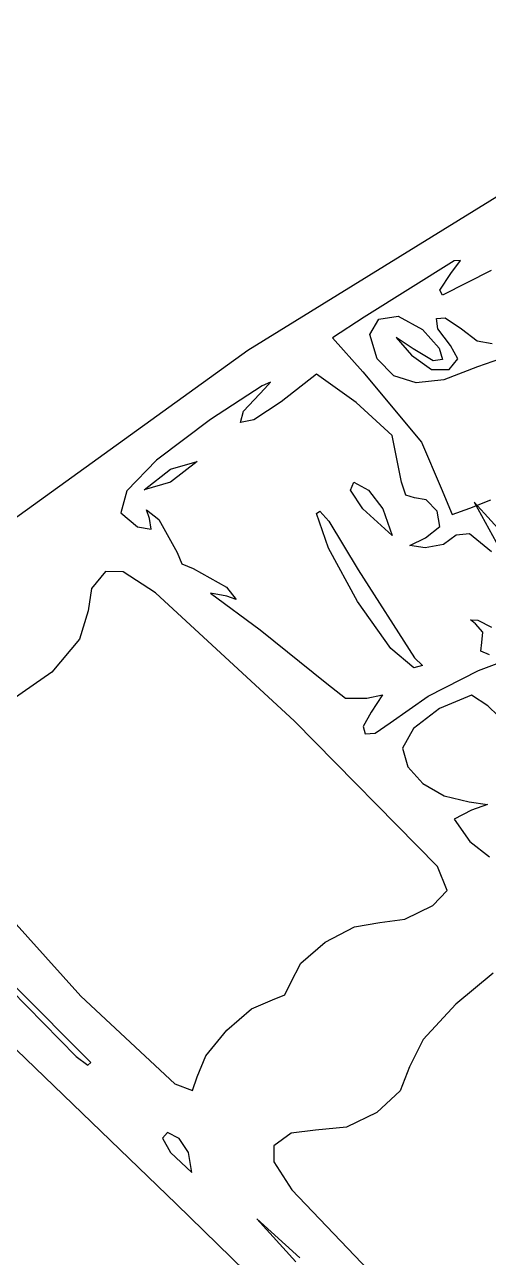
# Model space of a CAD drawing. Extents: x -99 to 383, y -48 to 207.
# Drawn here: x 61.83 to 71.69, y 144.68 to 170.9 of the extents above; entities that cross this region are included whole.
import ezdxf

# ---------------------------------------------------------------- set-up
doc = ezdxf.new("R2010")
doc.units = 0

msp = doc.modelspace()

# ---------------------------------------------------------------- linework, layer by layer
at = {"layer": 'Image'}
for p, q in [((65.0463, 145.82), (39.019, 170.9)), ((66.571626, 163.978473), (72.055216, 167.357799)), ((70.961756, 165.880274), (69.049472, 164.6805)), ((70.892552, 165.607382), (71.093637, 165.887074)), ((71.093637, 165.887074), (70.961756, 165.880274)), ((70.656772, 165.253386), (70.892552, 165.607382)), ((71.747013, 165.668181), (70.712418, 165.144939)), ((70.712418, 165.144939), (70.656772, 165.253386)), ((69.049472, 164.6805), (68.371278, 164.242635)), ((69.168557, 164.311711), (69.356018, 164.639406)), ((69.356018, 164.639406), (69.768729, 164.700398)), ((69.768729, 164.700398), (70.287171, 164.417282)), ((70.584941, 164.649245), (70.766738, 164.667972)), ((70.61032, 164.433376), (70.584941, 164.649245)), ((70.766738, 164.667972), (71.117429, 164.432141)), ((70.287171, 164.417282), (70.644608, 164.016271)), ((70.881156, 164.077777), (70.61032, 164.433376)), ((71.117429, 164.432141), (71.449467, 164.173777)), ((68.371278, 164.242635), (69.017403, 163.51954)), ((69.325869, 163.794717), (69.168557, 164.311711)), ((70.087265, 164.00436), (69.730003, 164.250038)), ((69.730003, 164.250038), (70.053362, 163.870073)), ((71.449467, 164.173777), (71.766529, 164.117503)), ((61.577816, 160.372969), (66.571626, 163.978473)), ((70.053362, 163.870073), (70.481349, 163.568001)), ((70.517441, 163.753598), (70.087265, 164.00436)), ((70.644608, 164.016271), (70.712294, 163.776306)), ((71.040622, 163.794063), (70.881156, 164.077777)), ((72.281568, 163.90738), (71.454219, 163.625023)), ((69.680666, 163.429688), (69.325869, 163.794717)), ((70.712294, 163.776306), (70.517441, 163.753598)), ((71.454219, 163.625023), (70.741081, 163.345141)), ((70.854063, 163.564604), (71.040622, 163.794063)), ((68.032641, 163.464672), (67.284846, 162.876456)), ((68.880154, 162.861191), (68.032641, 163.464672)), ((69.017403, 163.51954), (70.267905, 162.019271)), ((70.15115, 163.27993), (69.680666, 163.429688)), ((70.741081, 163.345141), (70.15115, 163.27993)), ((70.481349, 163.568001), (70.854063, 163.564604)), ((66.873857, 163.216144), (65.77656, 162.499704)), ((66.478074, 162.677379), (66.93602, 163.163899)), ((67.053353, 163.297005), (66.873857, 163.216144)), ((66.93602, 163.163899), (67.053353, 163.297005)), ((67.284846, 162.876456), (66.701951, 162.492898)), ((69.641073, 162.158932), (68.880154, 162.861191)), ((66.416539, 162.440125), (66.478074, 162.677379)), ((65.77656, 162.499704), (64.628106, 161.638736)), ((66.701951, 162.492898), (66.416539, 162.440125)), ((69.841577, 161.167261), (69.641073, 162.158932)), ((70.267905, 162.019271), (70.686223, 161.04209)), ((64.628106, 161.638736), (63.997039, 160.986679)), ((64.92989, 161.449457), (65.494334, 161.610428)), ((65.494334, 161.610428), (64.92989, 161.167235)), ((64.365446, 161.006264), (64.92989, 161.449457)), ((63.997039, 160.986679), (63.867878, 160.520764)), ((64.92989, 161.167235), (64.365446, 161.006264)), ((64.365446, 161.006264), (64.365446, 161.006264)), ((68.754178, 161.00143), (68.827325, 161.167235)), ((69.022106, 160.602791), (68.754178, 161.00143)), ((68.827325, 161.167235), (69.13926, 161.00143)), ((69.13926, 161.00143), (69.445439, 160.602791)), ((69.934837, 160.896088), (69.841577, 161.167261)), ((70.686223, 161.04209), (70.921821, 160.480908)), ((70.119817, 160.838588), (69.934837, 160.896088)), ((70.364997, 160.794753), (70.119817, 160.838588)), ((70.602995, 160.556434), (70.364997, 160.794753)), ((71.296807, 160.61686), (71.741973, 160.794091)), ((72.108619, 159.952081), (71.385134, 160.743928)), ((71.385134, 160.743928), (71.857077, 159.897262)), ((63.867878, 160.520764), (64.22514, 160.218224)), ((64.479811, 160.394379), (64.419299, 160.578359)), ((64.419299, 160.578359), (64.676822, 160.377022)), ((68.034334, 160.505651), (68.104056, 160.552621)), ((68.290153, 159.765851), (68.034334, 160.505651)), ((68.104056, 160.552621), (68.293895, 160.341333)), ((69.64022, 160.038347), (69.022106, 160.602791)), ((69.022106, 160.602791), (69.022106, 160.602791)), ((69.445439, 160.602791), (69.64022, 160.038347)), ((70.653339, 160.226734), (70.602995, 160.556434)), ((70.921821, 160.480908), (71.296807, 160.61686)), ((64.22514, 160.218224), (64.517567, 160.173283)), ((64.517567, 160.173283), (64.479811, 160.394379)), ((64.676822, 160.377022), (65.071001, 159.671467)), ((68.293895, 160.341333), (68.917946, 159.301971)), ((70.352328, 159.98772), (70.653339, 160.226734)), ((70.014878, 159.821988), (70.352328, 159.98772)), ((71.001411, 160.044441), (70.735391, 159.846663)), ((71.290103, 160.073712), (71.001411, 160.044441)), ((71.7543, 159.691663), (71.290103, 160.073712)), ((65.071001, 159.671467), (65.170485, 159.432284)), ((68.905206, 158.631481), (68.290153, 159.765851)), ((70.346007, 159.775989), (70.014878, 159.821988)), ((70.735391, 159.846663), (70.346007, 159.775989)), ((65.170485, 159.432284), (65.409667, 159.332801)), ((63.544076, 159.269588), (63.250166, 158.906696)), ((63.919608, 159.264112), (63.544076, 159.269588)), ((64.608558, 158.816057), (63.919608, 159.264112)), ((65.409667, 159.332801), (66.115222, 158.938622)), ((68.917946, 159.301971), (70.117386, 157.432121)), ((63.250166, 158.906696), (63.17412, 158.436356)), ((66.115222, 158.938622), (66.321188, 158.677118)), ((67.567046, 156.085398), (64.608558, 158.816057)), ((66.129334, 158.743609), (65.776556, 158.808032)), ((65.776556, 158.808032), (66.834886, 158.028165)), ((66.321188, 158.677118), (66.129334, 158.743609)), ((68.905218, 158.631484), (68.905206, 158.631481)), ((69.616788, 157.633206), (68.905218, 158.631484)), ((63.17412, 158.436356), (62.993406, 157.830121)), ((71.415696, 158.158637), (71.31067, 158.240683)), ((71.31067, 158.240683), (71.466854, 158.235658)), ((71.57438, 157.98108), (71.415696, 158.158637)), ((71.466854, 158.235658), (71.752537, 158.083471)), ((62.993406, 157.830121), (62.400454, 157.129676)), ((66.834886, 158.028165), (68.253716, 156.888085)), ((71.547206, 157.756471), (71.57438, 157.98108)), ((70.104658, 157.220454), (69.616788, 157.633206)), ((71.529247, 157.574176), (71.547206, 157.75647)), ((71.710079, 157.498353), (71.529247, 157.574176)), ((71.547206, 157.75647), (71.547206, 157.756471)), ((70.117386, 157.432121), (70.286399, 157.271033)), ((71.475873, 157.165074), (72.473081, 157.542406)), ((62.400454, 157.129676), (61.37315, 156.413268)), ((70.286399, 157.271033), (70.104658, 157.220454)), ((70.411332, 156.620532), (71.475873, 157.165074)), ((68.253716, 156.888085), (68.647781, 156.573965)), ((68.647781, 156.573965), (69.100382, 156.575248)), ((69.100382, 156.575248), (69.436112, 156.644005)), ((69.436112, 156.644005), (69.199213, 156.281204)), ((69.600657, 156.052398), (70.411332, 156.620532)), ((71.332426, 156.639205), (70.651167, 156.358337)), ((71.674217, 156.409583), (71.332426, 156.639205)), ((69.199213, 156.281204), (69.026538, 155.97676)), ((70.651167, 156.358337), (70.095911, 155.93054)), ((71.897826, 156.203421), (71.674217, 156.409583)), ((70.605465, 152.999514), (67.567046, 156.085398)), ((69.279526, 155.832568), (69.600657, 156.052398)), ((69.026538, 155.97676), (69.070731, 155.817286)), ((69.070731, 155.817286), (69.279526, 155.832568)), ((70.095911, 155.93054), (69.860737, 155.511671)), ((69.860737, 155.511671), (69.975942, 155.1191)), ((69.975942, 155.1191), (70.293066, 154.763861)), ((70.293066, 154.763861), (70.748614, 154.49707)), ((70.748614, 154.49707), (71.279087, 154.369841)), ((71.328341, 154.194959), (70.958351, 154.003594)), ((71.279087, 154.369841), (71.666892, 154.313164)), ((71.666892, 154.313164), (71.328341, 154.194959)), ((70.958351, 154.003594), (71.295504, 153.528797)), ((71.295504, 153.528797), (71.71162, 153.199004)), ((70.81217, 152.482651), (70.605465, 152.999514)), ((70.504646, 152.168838), (70.81217, 152.482651)), ((69.911629, 151.878131), (70.504646, 152.168838)), ((61.52036, 151.908036), (63.017402, 150.238171)), ((68.838854, 151.715668), (69.379396, 151.805477)), ((69.379396, 151.805477), (69.911629, 151.878131)), ((68.21557, 151.384654), (68.838854, 151.715668)), ((67.698932, 150.941119), (68.21557, 151.384654)), ((67.478326, 150.513747), (67.698932, 150.941119)), ((67.362161, 150.264598), (67.478326, 150.513747)), ((71.789252, 150.726775), (70.994466, 150.069648)), ((61.53302, 150.37223), (62.921921, 148.957031)), ((63.236, 148.82965), (61.61322, 150.45243)), ((63.017402, 150.238171), (65.017372, 148.373896)), ((67.09532, 150.16097), (67.362161, 150.264598)), ((66.124308, 149.514994), (66.653508, 149.970009)), ((66.653508, 149.970009), (67.09532, 150.16097)), ((70.994466, 150.069648), (70.303786, 149.313472)), ((65.680258, 148.972724), (66.124308, 149.514994)), ((70.303786, 149.313472), (70.008769, 148.73564)), ((62.921921, 148.957031), (63.171432, 148.770296)), ((65.4939, 148.52), (65.680258, 148.972724)), ((63.171432, 148.770296), (63.23599, 148.82965)), ((63.23599, 148.82965), (63.236, 148.82965)), ((70.008769, 148.73564), (69.812422, 148.223484)), ((65.3926, 148.232752), (65.493912, 148.520011)), ((65.493912, 148.520011), (65.4939, 148.52)), ((65.017372, 148.373896), (65.3926, 148.232752)), ((69.812422, 148.223484), (69.318978, 147.76364)), ((69.318978, 147.76364), (68.671834, 147.452976)), ((64.864319, 147.338042), (64.758808, 147.217878)), ((65.114437, 147.213688), (64.864319, 147.338042)), ((68.014389, 147.38836), (67.497502, 147.327897)), ((68.671834, 147.452976), (68.014389, 147.38836)), ((64.758808, 147.217878), (64.929069, 146.914709)), ((65.313351, 146.914709), (65.114437, 147.213688)), ((67.497502, 147.327897), (67.123973, 147.054294)), ((64.929069, 146.914709), (65.378101, 146.491376)), ((65.378101, 146.491376), (65.313351, 146.914709)), ((65.313351, 146.914709), (65.313351, 146.914709)), ((67.123973, 147.054294), (67.127517, 146.714436)), ((67.127517, 146.714436), (67.511386, 146.122658)), ((67.511386, 146.122658), (69.754663, 143.765024)), ((85.337004, 126.137404), (65.0463, 145.82)), ((67.681509, 144.675552), (66.764288, 145.504463)), ((66.764288, 145.504463), (67.593199, 144.587242))]:
    msp.add_line(p, q, dxfattribs=at)

doc.saveas('drawing.dxf')
